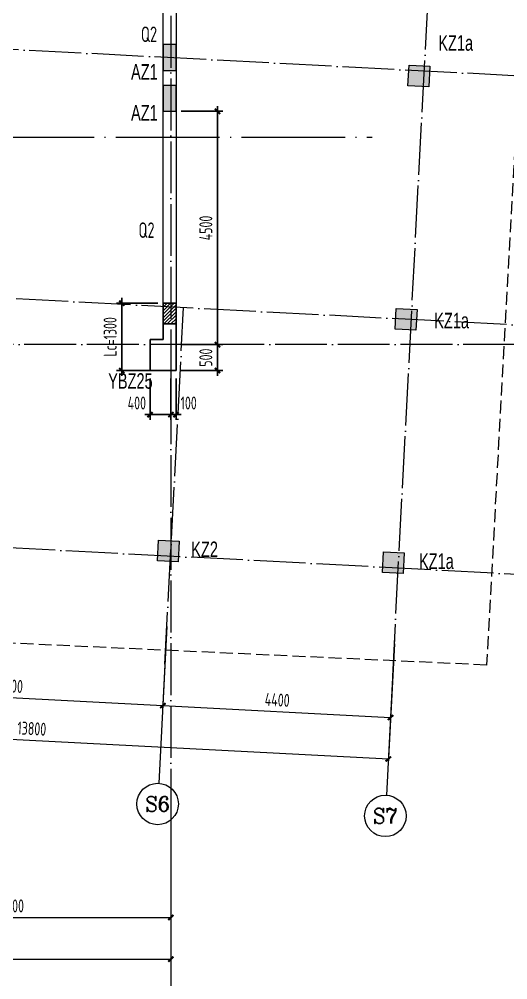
# Model space of a CAD drawing. Extents: x 5874492 to 7194610, y -939842 to -279257.
# Drawn here: x 6331919 to 6341346, y -616969 to -598444 of the extents above; entities that cross this region are included whole.
import ezdxf
from ezdxf.enums import TextEntityAlignment as Align

# ---------------------------------------------------------------- set-up
doc = ezdxf.new("R2010")
doc.units = 0
doc.header["$LTSCALE"] = 1000
doc.linetypes.add('DASH', pattern=[0.35, 0.25, -0.1])
doc.linetypes.add('DOTE', pattern=[2.42, 2, -0.2, 0.02, -0.2])
for name, color, linetype, lineweight in [('A-标注-轴号', 3, 'Continuous', 15), ('A-标注-轴号文字', 7, 'Continuous', 15), ('A-轴线-塔楼', 1, 'DOTE', 9), ('S-基础-HATCH', 251, 'Continuous', 20), ('S-墙柱-COLU', 50, 'Continuous', 20), ('S-墙柱-DIM', 3, 'Continuous', 20), ('S-墙柱-HATCH', 251, 'Continuous', 20), ('S-墙柱-Lc填充', 8, 'Continuous', 20), ('S-墙柱-WALL', 6, 'Continuous', 20), ('S-墙柱-编号', 4, 'Continuous', 20), ('S-板-BEAM-CON', 2, 'Continuous', 20), ('S-轴网-轴号', 3, 'Continuous', 20), ('S-轴网-轴线', 1, 'DOTE', 9), ('S-通用-TEXT', 7, 'Continuous', 20)]:
    doc.layers.add(name, color=color, linetype=linetype, lineweight=lineweight)
doc.styles.add('_TCH_AXIS', font='COMPLEX.shx', dxfattribs={"bigfont": 'hztxt.shx'})
doc.styles.add('BW_Dim', font='Bweng.shx', dxfattribs={"width": 0.7, "bigfont": 'hztxt.shx'})
doc.styles.add('COMPLEX', font='COMPLEX')
doc.styles.add('TSSD_Dimension', font='tssdeng.shx', dxfattribs={"width": 0.7, "bigfont": 'tssdchn.shx'})
doc.styles.add('TSSD_Rein', font='tssdeng.shx', dxfattribs={"width": 0.7, "bigfont": 'hztxt.shx'})
doc.styles.add('TSSD_REIN_T3', font='tssdeng.shx', dxfattribs={"width": 0.7, "bigfont": 'hztxt.shx'})
doc.dimstyles.new('_TCH_ARCH&&100', dxfattribs={"dimtxt": 250, "dimasz": 100, "dimexe": 100, "dimexo": 100, "dimgap": 100, "dimtad": 1, "dimdec": 0, "dimzin": 0, "dimdsep": 46, "dimtxsty": 'TSSD_REIN_T3', "dimblk": 'ARCHTICK', "dimcen": 0.09, "dimclrt": 7, "dimazin": 2, "dimtfac": 1, "dimtdec": 0, "dimtix": 1, "dimtmove": 2, "dimatfit": 3, "dimfxl": 0, "dimtolj": 1, "dimtzin": 0, "dimarcsym": 0})
doc.dimstyles.new('TSSD_100_100', dxfattribs={"dimtxt": 250, "dimasz": 100, "dimexe": 100, "dimexo": 100, "dimgap": 100, "dimtad": 1, "dimdec": 0, "dimzin": 0, "dimdsep": 46, "dimtxsty": 'TSSD_Dimension', "dimblk": 'ARCHTICK', "dimcen": 0, "dimdle": 100, "dimclrt": 7, "dimadec": 0, "dimazin": 0, "dimtfac": 1, "dimtdec": 0, "dimtix": 1, "dimtmove": 2, "dimatfit": 0, "dimfxl": 0, "dimtolj": 1, "dimtzin": 0, "dimarcsym": 0})
doc.dimstyles.new('TSSD_100_100$0', dxfattribs={"dimtxt": 250, "dimasz": 100, "dimexe": 100, "dimexo": 250, "dimgap": 100, "dimtad": 1, "dimdec": 0, "dimzin": 0, "dimdsep": 46, "dimtxsty": 'TSSD_Dimension', "dimblk": 'ARCHTICK', "dimcen": 0, "dimdle": 100, "dimclrd": 256, "dimclre": 256, "dimclrt": 7, "dimadec": 0, "dimazin": 0, "dimtfac": 1, "dimtdec": 0, "dimtix": 1, "dimtmove": 2, "dimatfit": 3, "dimldrblk": 'ARCHTICK', "dimfxl": 0, "dimtolj": 1, "dimtzin": 0, "dimlwd": -1, "dimarcsym": 0})

# ---------------------------------------------------------------- blocks, each defined once
blk = doc.blocks.new('_ArchTick')
at = {"color": 0, "linetype": 'ByBlock', "const_width": 0.4}
blk.add_lwpolyline([(-0.5, -0.5), (0.5, 0.5)], dxfattribs=at)
blk = doc.blocks.new('*D659')
at = {"layer": 'Defpoints', "color": 0, "transparency": 16777216}
for p in [(6333898, -603920), (6334695, -603920), (6334695, -605220)]:
    blk.add_point(p, dxfattribs=at)
at = {"layer": 'S-墙柱-DIM', "color": 0, "lineweight": -2, "transparency": 16777216}
for p, q in [((6334595, -603920), (6333798, -603920)), ((6333898, -605320), (6333898, -603820)), ((6334595, -605220), (6333798, -605220))]:
    blk.add_line(p, q, dxfattribs=at)
at = {"layer": 'S-墙柱-DIM', "color": 0, "lineweight": -2, "transparency": 16777216, "xscale": 100, "yscale": 100, "zscale": 100}
for p, rotation in [((6333898, -603920), 90), ((6333898, -605220), 270)]:
    blk.add_blockref('_ArchTick', p, dxfattribs=dict(at, rotation=rotation))
at = {"layer": 'S-墙柱-DIM', "color": 7, "transparency": 16777216, "insert": (6333673, -604570), "char_height": 250, "attachment_point": 5, "rotation": 90, "style": 'TSSD_Dimension'}
blk.add_mtext('\\A1;Lc=1300', dxfattribs=at)
blk = doc.blocks.new('*D669')
at = {"layer": 'Defpoints', "color": 0, "transparency": 16777216}
for p in [(6334945, -600220), (6335745, -600220), (6334945, -604720)]:
    blk.add_point(p, dxfattribs=at)
at = {"layer": 'S-墙柱-DIM', "color": 0, "lineweight": -2, "transparency": 16777216}
for p, q in [((6335745, -604820), (6335745, -600120)), ((6335045, -600220), (6335845, -600220)), ((6335045, -604720), (6335845, -604720))]:
    blk.add_line(p, q, dxfattribs=at)
at = {"layer": 'S-墙柱-DIM', "color": 0, "lineweight": -2, "transparency": 16777216, "xscale": 100, "yscale": 100, "zscale": 100}
for p, rotation in [((6335745, -600220), 90), ((6335745, -604720), 270)]:
    blk.add_blockref('_ArchTick', p, dxfattribs=dict(at, rotation=rotation))
at = {"layer": 'S-墙柱-DIM', "color": 7, "transparency": 16777216, "insert": (6335520, -602470), "char_height": 250, "attachment_point": 5, "rotation": 90, "style": 'TSSD_Dimension'}
blk.add_mtext('\\A1;4500', dxfattribs=at)
blk = doc.blocks.new('*D730')
at = {"layer": 'Defpoints', "color": 0, "transparency": 16777216}
for p in [(6334845, -605270), (6334945, -605270), (6334845, -606070)]:
    blk.add_point(p, dxfattribs=at)
at = {"layer": 'S-墙柱-DIM', "color": 0, "lineweight": -2, "transparency": 16777216}
for p, q in [((6334845, -605370), (6334845, -606170)), ((6334945, -605370), (6334945, -606170)), ((6334845, -606070), (6334745, -606070)), ((6334945, -606070), (6334845, -606070)), ((6334945, -606070), (6335045, -606070))]:
    blk.add_line(p, q, dxfattribs=at)
at = {"layer": 'S-墙柱-DIM', "color": 0, "lineweight": -2, "transparency": 16777216, "xscale": 100, "yscale": 100, "zscale": 100}
blk.add_blockref('_ArchTick', (6334845, -606070), dxfattribs=at)
at = {"layer": 'S-墙柱-DIM', "color": 0, "lineweight": -2, "transparency": 16777216, "xscale": 100, "yscale": 100, "zscale": 100, "rotation": 180}
blk.add_blockref('_ArchTick', (6334945, -606070), dxfattribs=at)
at = {"layer": 'S-墙柱-DIM', "color": 7, "transparency": 16777216, "insert": (6335189, -605845), "char_height": 250, "attachment_point": 5, "style": 'TSSD_Dimension'}
blk.add_mtext('\\A1;100', dxfattribs=at)
blk = doc.blocks.new('*D731')
at = {"layer": 'Defpoints', "color": 0, "transparency": 16777216}
for p in [(6334445, -605270), (6334845, -605270), (6334445, -606070)]:
    blk.add_point(p, dxfattribs=at)
at = {"layer": 'S-墙柱-DIM', "color": 0, "lineweight": -2, "transparency": 16777216}
for p, q in [((6334445, -605370), (6334445, -606170)), ((6334845, -605370), (6334845, -606170)), ((6334445, -606070), (6334345, -606070)), ((6334845, -606070), (6334445, -606070)), ((6334845, -606070), (6334945, -606070))]:
    blk.add_line(p, q, dxfattribs=at)
at = {"layer": 'S-墙柱-DIM', "color": 0, "lineweight": -2, "transparency": 16777216, "xscale": 100, "yscale": 100, "zscale": 100}
blk.add_blockref('_ArchTick', (6334445, -606070), dxfattribs=at)
at = {"layer": 'S-墙柱-DIM', "color": 0, "lineweight": -2, "transparency": 16777216, "xscale": 100, "yscale": 100, "zscale": 100, "rotation": 180}
blk.add_blockref('_ArchTick', (6334845, -606070), dxfattribs=at)
at = {"layer": 'S-墙柱-DIM', "color": 7, "transparency": 16777216, "insert": (6334189, -605845), "char_height": 250, "attachment_point": 5, "style": 'TSSD_Dimension'}
blk.add_mtext('\\A1;400', dxfattribs=at)
blk = doc.blocks.new('*D734')
at = {"layer": 'Defpoints', "color": 0, "transparency": 16777216}
for p in [(6334945, -604720), (6335745, -604720), (6334945, -605220)]:
    blk.add_point(p, dxfattribs=at)
at = {"layer": 'S-墙柱-DIM', "color": 0, "lineweight": -2, "transparency": 16777216}
for p, q in [((6335745, -604720), (6335745, -604620)), ((6335045, -604720), (6335845, -604720)), ((6335745, -605220), (6335745, -604720)), ((6335045, -605220), (6335845, -605220)), ((6335745, -605220), (6335745, -605320))]:
    blk.add_line(p, q, dxfattribs=at)
at = {"layer": 'S-墙柱-DIM', "color": 0, "lineweight": -2, "transparency": 16777216, "xscale": 100, "yscale": 100, "zscale": 100}
for p, rotation in [((6335745, -604720), 270), ((6335745, -605220), 90)]:
    blk.add_blockref('_ArchTick', p, dxfattribs=dict(at, rotation=rotation))
at = {"layer": 'S-墙柱-DIM', "color": 7, "transparency": 16777216, "insert": (6335520, -604970), "char_height": 250, "attachment_point": 5, "rotation": 90, "style": 'TSSD_Dimension'}
blk.add_mtext('\\A1;500', dxfattribs=at)
blk = doc.blocks.new('*D2416')
at = {"layer": 'A-标注-轴号', "color": 0, "lineweight": -2, "transparency": 16777216}
for p, q in [((0, -8649), (0, -11949)), ((47200, -8649), (47200, -11949)), ((0, -11849), (47200, -11849))]:
    blk.add_line(p, q, dxfattribs=at)
at = {"layer": 'Defpoints', "color": 0, "transparency": 16777216}
for p in [(0, -8549), (47200, -8549), (47200, -11849)]:
    blk.add_point(p, dxfattribs=at)
at = {"layer": 'A-标注-轴号', "color": 0, "lineweight": -2, "transparency": 16777216, "xscale": 100, "yscale": 100, "zscale": 100, "rotation": 180}
blk.add_blockref('_ArchTick', (0, -11849), dxfattribs=at)
at = {"layer": 'A-标注-轴号', "color": 0, "lineweight": -2, "transparency": 16777216, "xscale": 100, "yscale": 100, "zscale": 100}
blk.add_blockref('_ArchTick', (47200, -11849), dxfattribs=at)
at = {"layer": 'A-标注-轴号', "color": 7, "transparency": 16777216, "insert": (23043, -11574), "char_height": 250, "attachment_point": 5, "style": 'TSSD_REIN_T3'}
blk.add_mtext('\\A1;47200', dxfattribs=at)
blk = doc.blocks.new('*D2430')
at = {"layer": 'A-标注-轴号', "color": 0, "lineweight": -2, "transparency": 16777216}
for p, q in [((41100, -8649), (41100, -11149)), ((47200, -8649), (47200, -11149)), ((41100, -11049), (47200, -11049))]:
    blk.add_line(p, q, dxfattribs=at)
at = {"layer": 'Defpoints', "color": 0, "transparency": 16777216}
for p in [(41100, -8549), (47200, -8549), (47200, -11049)]:
    blk.add_point(p, dxfattribs=at)
at = {"layer": 'A-标注-轴号', "color": 0, "lineweight": -2, "transparency": 16777216, "xscale": 100, "yscale": 100, "zscale": 100, "rotation": 180}
blk.add_blockref('_ArchTick', (41100, -11049), dxfattribs=at)
at = {"layer": 'A-标注-轴号', "color": 0, "lineweight": -2, "transparency": 16777216, "xscale": 100, "yscale": 100, "zscale": 100}
blk.add_blockref('_ArchTick', (47200, -11049), dxfattribs=at)
at = {"layer": 'A-标注-轴号', "color": 7, "transparency": 16777216, "insert": (44150, -10824), "char_height": 250, "attachment_point": 5, "style": 'TSSD_REIN_T3'}
blk.add_mtext('\\A1;6100', dxfattribs=at)
blk = doc.blocks.new('_AXISO')
blk.add_circle((0, 0), 0.5)
at = {"layer": 'S-轴网-轴号', "style": 'COMPLEX', "width": 1.041667}
blk.add_attdef('A', text='', height=0.56, dxfattribs=at).set_placement((-0.25, -0.28), (0.25, -0.28), align=Align.FIT)
blk = doc.blocks.new('*D2464')
at = {"layer": 'A-标注-轴号', "color": 0, "lineweight": -2, "transparency": 16777216}
for p, q in [((37732, -5047), (37610, -7369)), ((51513, -5768), (51392, -8090)), ((37616, -7269), (51397, -7990))]:
    blk.add_line(p, q, dxfattribs=at)
at = {"layer": 'Defpoints', "color": 0, "transparency": 16777216}
for p in [(37737, -4947), (51518, -5668), (51397, -7990)]:
    blk.add_point(p, dxfattribs=at)
at = {"layer": 'A-标注-轴号', "color": 0, "lineweight": -2, "transparency": 16777216, "xscale": 100, "yscale": 100, "zscale": 100}
for p, rotation in [((37616, -7269), 177.00612455064), ((51397, -7990), 357.0061245506401)]:
    blk.add_blockref('_ArchTick', p, dxfattribs=dict(at, rotation=rotation))
at = {"layer": 'A-标注-轴号', "color": 7, "transparency": 16777216, "insert": (44518, -7405), "char_height": 250, "attachment_point": 5, "rotation": 357.0061, "style": 'TSSD_REIN_T3'}
blk.add_mtext('\\A1;13800', dxfattribs=at)
blk = doc.blocks.new('*D2466')
at = {"layer": 'A-标注-轴号', "color": 0, "lineweight": -2, "transparency": 16777216}
for p, q in [((41227, -5230), (41147, -6753)), ((47119, -5538), (47039, -7061)), ((41153, -6653), (47045, -6961))]:
    blk.add_line(p, q, dxfattribs=at)
at = {"layer": 'Defpoints', "color": 0, "transparency": 16777216}
for p in [(41232, -5130), (47124, -5438), (47045, -6961)]:
    blk.add_point(p, dxfattribs=at)
at = {"layer": 'A-标注-轴号', "color": 0, "lineweight": -2, "transparency": 16777216, "xscale": 100, "yscale": 100, "zscale": 100}
for p, rotation in [((41153, -6653), 177.0061245506402), ((47045, -6961), 357.0061245506402)]:
    blk.add_blockref('_ArchTick', p, dxfattribs=dict(at, rotation=rotation))
at = {"layer": 'A-标注-轴号', "color": 7, "transparency": 16777216, "insert": (44110, -6582), "char_height": 250, "attachment_point": 5, "rotation": 357.0061, "style": 'TSSD_REIN_T3'}
blk.add_mtext('\\A1;5900', dxfattribs=at)
blk = doc.blocks.new('*D2467')
at = {"layer": 'A-标注-轴号', "color": 0, "lineweight": -2, "transparency": 16777216}
for p, q in [((47119, -5538), (47039, -7061)), ((51513, -5768), (51433, -7291)), ((47045, -6961), (51439, -7191))]:
    blk.add_line(p, q, dxfattribs=at)
at = {"layer": 'Defpoints', "color": 0, "transparency": 16777216}
for p in [(47124, -5438), (51518, -5668), (51439, -7191)]:
    blk.add_point(p, dxfattribs=at)
at = {"layer": 'A-标注-轴号', "color": 0, "lineweight": -2, "transparency": 16777216, "xscale": 100, "yscale": 100, "zscale": 100}
for p, rotation in [((47045, -6961), 177.00612455064), ((51439, -7191), 357.00612455064)]:
    blk.add_blockref('_ArchTick', p, dxfattribs=dict(at, rotation=rotation))
at = {"layer": 'A-标注-轴号', "color": 7, "transparency": 16777216, "insert": (49253, -6851), "char_height": 250, "attachment_point": 5, "rotation": 357.0061, "style": 'TSSD_REIN_T3'}
blk.add_mtext('\\A1;4400', dxfattribs=at)
blk = doc.blocks.new('A$C3FF375C5')
at = {"layer": 'A-标注-轴号'}
for p, q in [((47124.2, -5438.3), (46966.2, -8459.1)), ((51518.2, -5668.1), (51360.2, -8688.9)), ((47199.9, -8548.9), (47199.9, -12548.9))]:
    blk.add_line(p, q, dxfattribs=at)
at = {"layer": 'A-轴线-塔楼', "ltscale": 0.5}
for p, q in [((51480.4, -6390.5), (53403, 30371.3)), ((55134.1, 5117.9), (37254.3, 6053)), ((54883.4, 324.4), (37003.6, 1259.5)), ((47086.4, -6160.7), (47445.9, 713.4)), ((54632.7, -4469), (36752.9, -3533.9))]:
    blk.add_line(p, q, dxfattribs=at)
at = {"layer": 'A-轴线-塔楼', "linetype": 'DOTE', "ltscale": 0.5}
for p, q in [((47200, 18440.3), (47200, -8548.9)), ((59891.4, 0), (-2283.6, 0))]:
    blk.add_line(p, q, dxfattribs=at)
at = {"layer": 'A-标注-轴号'}
ref = blk.add_blockref('_AXISO', (46945.3, -8858.6), dxfattribs=dict(at, xscale=800, yscale=800, zscale=800))
ref.add_attrib('A', 'S6', dxfattribs={"layer": 'A-标注-轴号文字', "ltscale": 0.2, "height": 294.28, "style": '_TCH_AXIS'}).set_placement((46707.1, -9005.7), (47183.5, -9005.7), align=Align.FIT)
ref = blk.add_blockref('_AXISO', (51339.3, -9088.4), dxfattribs=dict(at, xscale=800, yscale=800, zscale=800))
ref.add_attrib('A', 'S7', dxfattribs={"layer": 'A-标注-轴号文字', "ltscale": 0.2, "height": 294.28, "style": '_TCH_AXIS'}).set_placement((51101.1, -9235.5), (51577.5, -9235.5), align=Align.FIT)
for p1, p2, distance, picture, middle in [((37737, -4947.3), (51518.2, -5668.1), -2325, '*D2464', (44517.9, -7404.8)), ((41232.2, -5130.1), (47124.2, -5438.3), -1525, '*D2466', (44110.3, -6582.4)), ((47124.2, -5438.3), (51518.2, -5668.1), -1525, '*D2467', (49253.3, -6851.4)), ((41099.9, -8548.9), (47199.9, -8548.9), -2500, '*D2430', (44149.9, -10823.9))]:
    dim = blk.add_aligned_dim(p1=p1, p2=p2, distance=distance, dimstyle='_TCH_ARCH&&100', dxfattribs=at)
    dim.commit()
    dim.dimension.update_dxf_attribs({"geometry": picture, "text_midpoint": middle})
dim = blk.add_linear_dim(base=(47199.9, -11848.9), p1=(0, -8548.9), p2=(47199.9, -8548.9), angle=0, dimstyle='_TCH_ARCH&&100', dxfattribs=at)
dim.commit()
dim.dimension.update_dxf_attribs({"geometry": '*D2416', "text_midpoint": (23042.7, -11573.9), "dimtype": 129})

msp = doc.modelspace()

# ---------------------------------------------------------------- hatches: boundary and pattern name
at = {"layer": 'S-基础-HATCH', "ltscale": 0.2}
for points in [[(6334944.5, -598930.3), (6334694.5, -598930.3), (6334694.5, -599430.3), (6334944.5, -599430.3)], [(6334944.5, -599719.9), (6334694.5, -599719.9), (6334694.5, -600219.9), (6334944.5, -600219.9)]]:
    msp.add_hatch(color=256, dxfattribs=at).paths.add_polyline_path(points)
h = msp.add_hatch(color=256, dxfattribs=at)
h.paths.add_polyline_path([(6334944.5, -605219.9), (6334444.5, -605219.9), (6334444.5, -604619.9), (6334694.5, -604619.9), (6334694.5, -604319.9), (6334944.5, -604319.9)])
h.paths.add_polyline_path([(6334694.5, -604619.9), (6334444.5, -604619.9), (6334444.5, -605219.9), (6334944.5, -605219.9), (6334944.5, -604319.9), (6334694.5, -604319.9)], flags=16)
h = msp.add_hatch(color=256, dxfattribs=at)
h.paths.add_polyline_path([(6334944.5, -604319.9), (6334694.5, -604319.9), (6334694.5, -604619.9), (6334444.5, -604619.9), (6334444.5, -605219.9), (6334944.5, -605219.9)], flags=17)
h.paths.add_polyline_path([(6334694.5, -604619.9), (6334444.5, -604619.9), (6334444.5, -605219.9), (6334944.5, -605219.9), (6334944.5, -604319.9), (6334694.5, -604319.9)], flags=16)
at = {"layer": 'S-墙柱-HATCH', "ltscale": 0.2}
h = msp.add_hatch(color=256, dxfattribs=at)
h.dxf.hatch_style = 1
h.paths.add_polyline_path([(6339819.3, -599747.6), (6339840.2, -599348.1), (6339440.8, -599327.2), (6339419.8, -599726.7)])
h = msp.add_hatch(color=256, dxfattribs=at)
h.dxf.hatch_style = 1
h.paths.add_polyline_path([(6339573.8, -604441.3), (6339594.8, -604041.8), (6339195.3, -604020.9), (6339174.4, -604420.3)])
h = msp.add_hatch(color=256, dxfattribs=at)
h.dxf.hatch_style = 1
h.paths.add_polyline_path([(6334984.3, -608908), (6335005.2, -608508.6), (6334605.8, -608487.6), (6334584.8, -608887.1)])
h = msp.add_hatch(color=256, dxfattribs=at)
h.dxf.hatch_style = 1
h.paths.add_polyline_path([(6339328.4, -609134.8), (6339349.3, -608735.3), (6338949.8, -608714.4), (6338928.9, -609113.8)])
at = {"layer": 'S-墙柱-Lc填充'}
h = msp.add_hatch(dxfattribs=at)
h.set_pattern_fill('ANSI31', color=256, scale=30, style=0)
h.set_pattern_definition([(45, (6976354.02, -667512.784), (-33.6759605, 33.6759605), [])])
h.paths.add_polyline_path([(6334694.5, -604319.9), (6334944.5, -604319.9), (6334944.5, -603919.9), (6334694.5, -603919.9)])

# ---------------------------------------------------------------- linework, layer by layer
at = {"layer": 'S-墙柱-COLU'}
for points in [[(6334944.5, -598930.3), (6334694.5, -598930.3), (6334694.5, -599430.3), (6334944.5, -599430.3)], [(6339440.8, -599327.2), (6339840.2, -599348.1), (6339819.3, -599747.6), (6339419.8, -599726.7)], [(6334944.5, -599719.9), (6334694.5, -599719.9), (6334694.5, -600219.9), (6334944.5, -600219.9)], [(6339195.3, -604020.9), (6339594.8, -604041.8), (6339573.8, -604441.3), (6339174.4, -604420.3)], [(6334694.5, -604619.9), (6334444.5, -604619.9), (6334444.5, -605219.9), (6334944.5, -605219.9), (6334944.5, -604319.9), (6334694.5, -604319.9)], [(6334605.8, -608487.6), (6335005.2, -608508.6), (6334984.3, -608908), (6334584.8, -608887.1)], [(6338949.8, -608714.4), (6339349.3, -608735.3), (6339328.4, -609134.8), (6338928.9, -609113.8)]]:
    msp.add_lwpolyline(points, close=True, dxfattribs=at)
msp.add_lwpolyline([(6334944.5, -605219.9), (6334444.5, -605219.9), (6334444.5, -604619.9), (6334694.5, -604619.9), (6334694.5, -604319.9), (6334944.5, -604319.9), (6334944.5, -605219.9)], dxfattribs=at)
at = {"layer": 'S-墙柱-Lc填充'}
msp.add_line((6334694.5, -603919.9), (6334944.5, -603919.9), dxfattribs=at)
msp.add_lwpolyline([(6334694.5, -604319.9), (6334944.5, -604319.9), (6334944.5, -603919.9), (6334694.5, -603919.9)], close=True, dxfattribs=at)
at = {"layer": 'S-墙柱-WALL'}
msp.add_lwpolyline([(6334444.5, -604619.9), (6334694.5, -604619.9), (6334694.5, -597219.9), (6333854.5, -597219.9), (6333854.5, -596969.9), (6334944.5, -596969.9), (6334944.5, -605219.9), (6334444.5, -605219.9)], close=True, dxfattribs=at)
at = {"layer": 'S-板-BEAM-CON', "linetype": 'DASH'}
msp.add_lwpolyline([(6327924.5, -607158), (6327924.5, -607363.9), (6327924.5, -596072.8), (6330948.9, -596072.8), (6330948.9, -586144.4), (6325335.5, -585748.9), (6325747.5, -573419.4), (6342927.6, -574345.3), (6340936.4, -610898), (6327828.1, -610296)], close=True, dxfattribs=at)
at = {"layer": 'S-轴网-轴线'}
msp.add_lwpolyline([(6321686.3, -600719.9), (6338731.1, -600719.9)], dxfattribs=at)

# ---------------------------------------------------------------- block references
at = {"layer": 'S-轴网-轴线', "ltscale": 0.2}
msp.add_blockref('A$C3FF375C5', (6287644.5, -604719.9), dxfattribs=at)

# ---------------------------------------------------------------- texts
at = {"layer": 'S-墙柱-编号', "style": 'TSSD_Rein', "width": 0.7}
for p in [(6334267.2, -598884.1), (6334218.8, -602661)]:
    msp.add_text('Q2', height=300, dxfattribs=at).set_placement(p)
at = {"layer": 'S-通用-TEXT', "color": 3, "style": 'BW_Dim', "width": 0.7}
for s, p in [('KZ1a', (6340005.7, -598751.7)), ('KZ1a', (6339925.9, -604105.2)), ('KZ2', (6335239, -608517)), ('KZ1a', (6339633.1, -608746.3))]:
    msp.add_text(s, height=300, dxfattribs=at).set_placement(p, align=Align.TOP_LEFT)
at = {"layer": 'S-通用-TEXT', "style": 'BW_Dim', "width": 0.7}
for s, p in [('AZ1', (6334076.7, -599309.5)), ('AZ1', (6334076.7, -600099.1)), ('YBZ25', (6333635.3, -605269.9))]:
    msp.add_text(s, height=300, dxfattribs=at).set_placement(p, align=Align.TOP_LEFT)

# ---------------------------------------------------------------- dimensions: what is measured, and where the dimension line sits
at = {"layer": 'S-墙柱-DIM'}
for base, p1, p2, picture, middle in [((6335744.5, -600219.9), (6334944.5, -604719.9), (6334944.5, -600219.9), '*D669', (6335519.5, -602469.9)), ((6335744.5, -604719.9), (6334944.5, -605219.9), (6334944.5, -604719.9), '*D734', (6335519.5, -604969.9))]:
    dim = msp.add_linear_dim(base=base, p1=p1, p2=p2, angle=90, dimstyle='TSSD_100_100', dxfattribs=at)
    dim.commit()
    dim.dimension.update_dxf_attribs({"geometry": picture, "text_midpoint": middle})
dim = msp.add_linear_dim(base=(6333898.1, -603919.9), p1=(6334694.5, -605219.9), p2=(6334694.5, -603919.9), angle=90, text='Lc=<>', dimstyle='TSSD_100_100', dxfattribs=at)
dim.commit()
dim.dimension.update_dxf_attribs({"geometry": '*D659', "text_midpoint": (6333673.1, -604569.9)})
for base, p1, p2, picture, middle in [((6334444.5, -606069.9), (6334844.5, -605269.9), (6334444.5, -605269.9), '*D731', (6334188.8, -605844.9)), ((6334844.5, -606069.9), (6334944.5, -605269.9), (6334844.5, -605269.9), '*D730', (6335188.8, -605844.9))]:
    dim = msp.add_linear_dim(base=base, p1=p1, p2=p2, angle=180, dimstyle='TSSD_100_100$0', override={"dimexo": 100, "dimclrd": 0, "dimclre": 0, "dimatfit": 0, "dimfxl": 1, "dimlwd": 65534}, dxfattribs=at)
    dim.commit()
    dim.dimension.update_dxf_attribs({"geometry": picture, "text_midpoint": middle, "dimtype": 129})

doc.saveas('drawing.dxf')
